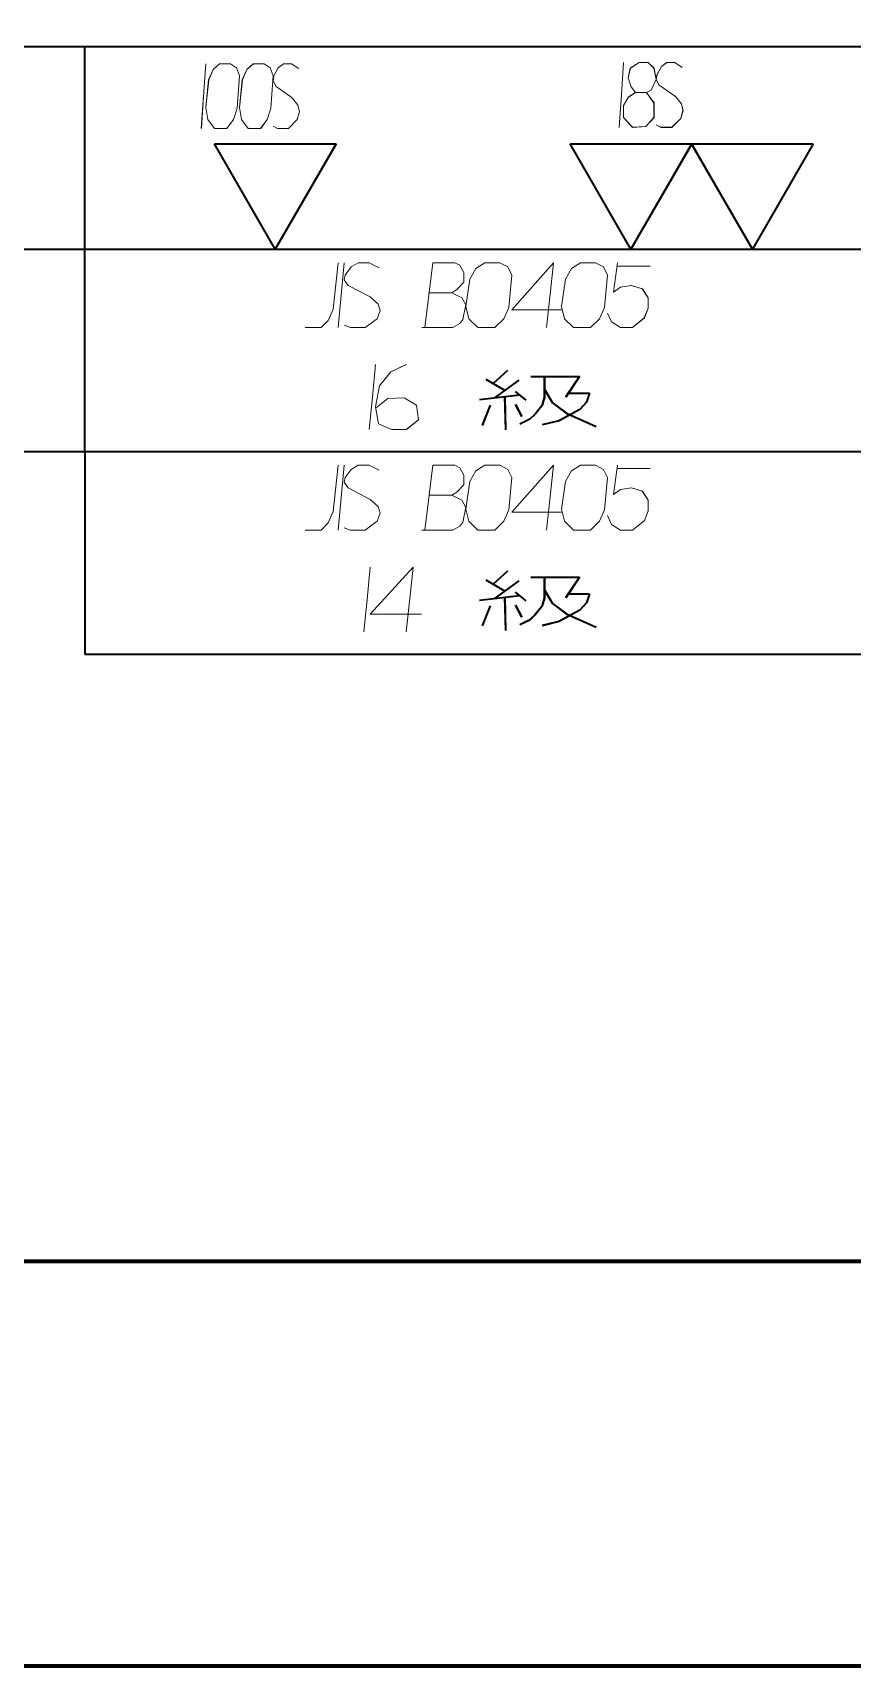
# Model space of a CAD drawing. Header units: millimetres. Extents: x 1333 to 104182, y -62616 to -5704.
# Drawn here: x 51172.78 to 51193.02, y -62616.28 to -62575.93 of the extents above; entities that cross this region are included whole.
import ezdxf

# ---------------------------------------------------------------- set-up
doc = ezdxf.new("R2010")
doc.units = ezdxf.units.MM
doc.header["$LTSCALE"] = 0.5
doc.layers.add('08', color=1, linetype='Continuous')
doc.layers.add('11', color=3, linetype='Continuous')

# ---------------------------------------------------------------- blocks, each defined once
blk = doc.blocks.new('999')
at = {"color": 7, "lineweight": 35}
for p, q in [((75114.98, -11823.12), (75475.51, -11823.12)), ((75114.98, -11838.12), (75474.98, -11838.12)), ((75174.98, -11853.12), (75234.98, -11853.12)), ((75234.98, -11853.12), (75474.98, -11853.12)), ((75234.98, -11868.12), (75294.98, -11868.12)), ((75894.98, -11913.12), (75114.98, -11913.12))]:
    blk.add_line(p, q, dxfattribs=at)
at = {"color": 7, "lineweight": 35, "ltscale": 0.25}
blk.add_line((75234.98, -11853.12), (75234.98, -11823.12), dxfattribs=at)
at = {"color": 7, "lineweight": 35, "ltscale": 0.074999}
for p, q in [((75249.09, -11838.12), (75244.59, -11830.33)), ((75249.09, -11838.12), (75244.59, -11830.33)), ((75253.59, -11830.33), (75249.09, -11838.12)), ((75253.59, -11830.33), (75249.09, -11838.12)), ((75275.43, -11838.12), (75270.93, -11830.33)), ((75275.43, -11838.12), (75270.93, -11830.33)), ((75279.93, -11830.33), (75275.43, -11838.12)), ((75279.93, -11830.33), (75275.43, -11838.12)), ((75284.43, -11838.12), (75279.93, -11830.33)), ((75284.43, -11838.12), (75279.93, -11830.33)), ((75288.93, -11830.33), (75284.43, -11838.12)), ((75288.93, -11830.33), (75284.43, -11838.12))]:
    blk.add_line(p, q, dxfattribs=at)
at = {"color": 7, "lineweight": 35, "ltscale": 0.075}
for p, q in [((75244.59, -11830.33), (75253.59, -11830.33)), ((75244.59, -11830.33), (75253.59, -11830.33)), ((75270.93, -11830.33), (75279.93, -11830.33)), ((75270.93, -11830.33), (75279.93, -11830.33)), ((75279.93, -11830.33), (75288.93, -11830.33)), ((75279.93, -11830.33), (75288.93, -11830.33))]:
    blk.add_line(p, q, dxfattribs=at)
at = {"color": 7, "lineweight": 35, "ltscale": 0.013339}
blk.add_line((75264.69, -11847.75), (75266.06, -11848.58), dxfattribs=at)
at = {"color": 7, "lineweight": 35, "ltscale": 0.012225}
for p, q in [((75266.28, -11847.11), (75265.21, -11848.11)), ((75266.28, -11861.97), (75265.21, -11862.97))]:
    blk.add_line(p, q, dxfattribs=at)
at = {"color": 7, "lineweight": 35, "ltscale": 0.018495}
for p, q in [((75267.13, -11847.84), (75265.33, -11849.14)), ((75267.13, -11862.7), (75265.33, -11864))]:
    blk.add_line(p, q, dxfattribs=at)
at = {"color": 7, "lineweight": 35, "ltscale": 0.030115}
for p, q in [((75268.01, -11847.55), (75271.62, -11847.55)), ((75268.01, -11862.42), (75271.62, -11862.42))]:
    blk.add_line(p, q, dxfattribs=at)
at = {"color": 7, "lineweight": 35, "ltscale": 0.013083}
for p, q in [((75269.02, -11847.55), (75269.02, -11849.12)), ((75269.02, -11862.42), (75269.02, -11863.99))]:
    blk.add_line(p, q, dxfattribs=at)
at = {"color": 7, "lineweight": 35, "ltscale": 0.01536}
for p, q in [((75271.62, -11847.55), (75270.6, -11849.09)), ((75271.62, -11862.42), (75270.6, -11863.95))]:
    blk.add_line(p, q, dxfattribs=at)
at = {"color": 7, "lineweight": 35, "ltscale": 0.024924}
for p, q in [((75264.22, -11849.26), (75267.19, -11848.93)), ((75264.22, -11864.12), (75267.19, -11863.79))]:
    blk.add_line(p, q, dxfattribs=at)
at = {"color": 7, "lineweight": 35, "ltscale": 0.020496}
for p, q in [((75266.08, -11849.05), (75266.15, -11851.51)), ((75266.08, -11863.92), (75266.15, -11866.37))]:
    blk.add_line(p, q, dxfattribs=at)
at = {"color": 7, "lineweight": 35, "ltscale": 0.008484}
for p, q in [((75266.86, -11848.67), (75267.65, -11849.31)), ((75266.86, -11863.53), (75267.65, -11864.17))]:
    blk.add_line(p, q, dxfattribs=at)
at = {"color": 7, "lineweight": 35, "ltscale": 0.005373}
for p, q in [((75269.02, -11849.12), (75268.84, -11849.74)), ((75269.02, -11863.99), (75268.84, -11864.61))]:
    blk.add_line(p, q, dxfattribs=at)
at = {"color": 7, "lineweight": 35, "ltscale": 0.009837}
for p, q in [((75269.02, -11848.49), (75269.62, -11849.51)), ((75269.02, -11863.36), (75269.62, -11864.37))]:
    blk.add_line(p, q, dxfattribs=at)
at = {"color": 7, "lineweight": 35, "ltscale": 0.013049}
for p, q in [((75270.8, -11848.79), (75272.36, -11848.79)), ((75270.8, -11863.65), (75272.36, -11863.65))]:
    blk.add_line(p, q, dxfattribs=at)
at = {"color": 7, "lineweight": 35, "ltscale": 0.005858}
for p, q in [((75272.36, -11848.79), (75272.14, -11849.46)), ((75272.36, -11863.65), (75272.14, -11864.32))]:
    blk.add_line(p, q, dxfattribs=at)
at = {"color": 7, "lineweight": 35, "ltscale": 0.013404}
for p, q in [((75265.01, -11849.68), (75264.42, -11851.18)), ((75265.01, -11864.54), (75264.42, -11866.04))]:
    blk.add_line(p, q, dxfattribs=at)
at = {"color": 7, "lineweight": 35, "ltscale": 0.008293}
for p, q in [((75266.87, -11849.64), (75267.34, -11850.52)), ((75266.87, -11864.51), (75267.34, -11865.39))]:
    blk.add_line(p, q, dxfattribs=at)
at = {"color": 7, "lineweight": 35, "ltscale": 0.004731}
for p, q in [((75268.35, -11850.34), (75267.95, -11850.73)), ((75268.35, -11865.2), (75267.95, -11865.6))]:
    blk.add_line(p, q, dxfattribs=at)
at = {"color": 7, "lineweight": 35, "ltscale": 0.006364}
for p, q in [((75268.84, -11849.74), (75268.35, -11850.34)), ((75268.84, -11864.61), (75268.35, -11865.2))]:
    blk.add_line(p, q, dxfattribs=at)
at = {"color": 7, "lineweight": 35, "ltscale": 0.010659}
for p, q in [((75269.62, -11849.51), (75270.65, -11850.27)), ((75269.62, -11864.37), (75270.65, -11865.14))]:
    blk.add_line(p, q, dxfattribs=at)
at = {"color": 7, "lineweight": 35, "ltscale": 0.01464}
for p, q in [((75271.65, -11850), (75270.11, -11850.84)), ((75271.65, -11864.87), (75270.11, -11865.71))]:
    blk.add_line(p, q, dxfattribs=at)
at = {"color": 7, "lineweight": 35, "ltscale": 0.020157}
for p, q in [((75270.65, -11850.27), (75272.86, -11851.26)), ((75270.65, -11865.14), (75272.86, -11866.13))]:
    blk.add_line(p, q, dxfattribs=at)
at = {"color": 7, "lineweight": 35, "ltscale": 0.006121}
for p, q in [((75272.14, -11849.46), (75271.65, -11850)), ((75272.14, -11864.32), (75271.65, -11864.87))]:
    blk.add_line(p, q, dxfattribs=at)
at = {"color": 7, "lineweight": 35, "ltscale": 0.00685}
for p, q in [((75267.95, -11850.73), (75267.21, -11851.09)), ((75267.95, -11865.6), (75267.21, -11865.95))]:
    blk.add_line(p, q, dxfattribs=at)
at = {"color": 7, "lineweight": 35, "ltscale": 0.010785}
for p, q in [((75270.11, -11850.84), (75268.85, -11851.15)), ((75270.11, -11865.71), (75268.85, -11866.02))]:
    blk.add_line(p, q, dxfattribs=at)
at = {"color": 7, "lineweight": 35, "ltscale": 0.125}
blk.add_line((75234.98, -11853.12), (75234.98, -11868.12), dxfattribs=at)
at = {"color": 7, "lineweight": 35, "ltscale": 0.013337}
blk.add_line((75264.69, -11862.62), (75266.06, -11863.44), dxfattribs=at)
at = {"color": 7, "lineweight": 70}
for p, q in [((75894.98, -11913.12), (73476.98, -11913.12)), ((75924.98, -11943.12), (73401.98, -11943.12))]:
    blk.add_line(p, q, dxfattribs=at)
at = {"color": 7, "lineweight": 13}
for points in [[(75243.94, -11824.39), (75243.78, -11826.79), (75243.61, -11829.19)], [(75248.93, -11829.01), (75249.26, -11829.19), (75250.07, -11829.19), (75250.72, -11828.53), (75250.88, -11827.93), (75250.77, -11827.45), (75250.34, -11826.91), (75249.15, -11826.07), (75248.93, -11825.65), (75248.98, -11825.29), (75249.31, -11824.69), (75249.69, -11824.39), (75250.29, -11824.39), (75250.83, -11824.75)], [(75274.89, -11824.3), (75274.73, -11826.7), (75274.56, -11829.1)], [(75276.59, -11826.52), (75276.92, -11826.34), (75277.31, -11825.56), (75277.14, -11824.72), (75276.7, -11824.3), (75276.05, -11824.3), (75275.39, -11824.72), (75275.22, -11825.44), (75275.44, -11826.1), (75275.77, -11826.52)], [(75277.31, -11828.92), (75277.64, -11829.1), (75278.46, -11829.1), (75279.12, -11828.44), (75279.29, -11827.84), (75279.18, -11827.36), (75278.74, -11826.82), (75277.53, -11825.98), (75277.31, -11825.56), (75277.36, -11825.2), (75277.69, -11824.6), (75278.08, -11824.3), (75278.68, -11824.3), (75279.23, -11824.66)], [(75253.75, -11839.14), (75253.38, -11842.56), (75253.01, -11843.4), (75252.49, -11843.94), (75251.31, -11843.94)], [(75253.75, -11843.94), (75253.97, -11841.54), (75254.19, -11839.14)], [(75254.19, -11843.76), (75254.64, -11843.94), (75255.74, -11843.94), (75256.63, -11843.28), (75256.85, -11842.68), (75256.7, -11842.2), (75256.11, -11841.66), (75254.49, -11840.82), (75254.19, -11840.4), (75254.27, -11840.04), (75254.71, -11839.44), (75255.23, -11839.14), (75256.04, -11839.14), (75256.78, -11839.5)], [(75259.95, -11843.94), (75262.24, -11843.94), (75262.76, -11843.64), (75262.98, -11843.34), (75263.2, -11842.26), (75262.91, -11841.72), (75262.17, -11841.36), (75262.54, -11841.12), (75263.06, -11840.58), (75263.06, -11839.86), (75262.76, -11839.32), (75262.39, -11839.14), (75260.77, -11839.14), (75260.47, -11841.54), (75260.18, -11843.94)], [(75269.19, -11843.94), (75269.48, -11841.24), (75269.7, -11839.14), (75266.6, -11842.62), (75270.29, -11842.62)], [(75273.69, -11842.86), (75273.99, -11843.52), (75274.65, -11843.94), (75275.54, -11843.94), (75276.42, -11843.22), (75276.72, -11842.5), (75276.72, -11841.72), (75276.28, -11841.06), (75275.46, -11840.82), (75274.65, -11840.94), (75274.14, -11841.3), (75274.43, -11839.14)], [(75274.43, -11839.38), (75276.87, -11839.38)], [(75262.17, -11841.36), (75260.47, -11841.36)], [(75256.51, -11846.68), (75256.28, -11849.08), (75256.05, -11851.48)], [(75258.8, -11846.68), (75257.65, -11847.22), (75256.82, -11848.24), (75256.51, -11849.8), (75256.74, -11851.06), (75257.73, -11851.48), (75258.8, -11851.48), (75259.71, -11850.76), (75259.56, -11849.68), (75258.64, -11849.14), (75257.43, -11849.2), (75256.59, -11849.86)], [(75253.75, -11854.14), (75253.38, -11857.56), (75253.01, -11858.4), (75252.5, -11858.94), (75251.31, -11858.94)], [(75253.75, -11858.94), (75253.97, -11856.54), (75254.19, -11854.14)], [(75254.19, -11858.76), (75254.64, -11858.94), (75255.74, -11858.94), (75256.63, -11858.28), (75256.85, -11857.68), (75256.71, -11857.2), (75256.11, -11856.66), (75254.49, -11855.82), (75254.19, -11855.4), (75254.27, -11855.04), (75254.71, -11854.44), (75255.23, -11854.14), (75256.04, -11854.14), (75256.78, -11854.5)], [(75259.96, -11858.94), (75262.24, -11858.94), (75262.76, -11858.64), (75262.98, -11858.34), (75263.2, -11857.26), (75262.91, -11856.72), (75262.17, -11856.36), (75262.54, -11856.12), (75263.06, -11855.58), (75263.06, -11854.86), (75262.76, -11854.32), (75262.39, -11854.14), (75260.77, -11854.14), (75260.47, -11856.54), (75260.18, -11858.94)], [(75269.19, -11858.94), (75269.48, -11856.24), (75269.7, -11854.14), (75266.6, -11857.62), (75270.3, -11857.62)], [(75273.69, -11857.86), (75273.99, -11858.52), (75274.65, -11858.94), (75275.54, -11858.94), (75276.43, -11858.22), (75276.72, -11857.5), (75276.72, -11856.72), (75276.28, -11856.06), (75275.47, -11855.82), (75274.65, -11855.94), (75274.14, -11856.3), (75274.43, -11854.14)], [(75274.43, -11854.38), (75276.87, -11854.38)], [(75262.17, -11856.36), (75260.47, -11856.36)], [(75256.12, -11861.68), (75255.89, -11864.08), (75255.66, -11866.48)], [(75258.78, -11866.48), (75259.08, -11863.78), (75259.31, -11861.68), (75256.12, -11865.16), (75259.92, -11865.16)]]:
    blk.add_lwpolyline(points, dxfattribs=at)
for points in [[(75245.51, -11829.19), (75246, -11828.53), (75246.27, -11827.69), (75246.43, -11825.29), (75246.22, -11824.69), (75245.78, -11824.39), (75244.97, -11824.39), (75244.48, -11824.81), (75244.16, -11825.59), (75243.94, -11827.63), (75244.1, -11828.53), (75244.59, -11829.19)], [(75248.01, -11829.19), (75248.5, -11828.53), (75248.77, -11827.69), (75248.93, -11825.29), (75248.71, -11824.69), (75248.28, -11824.39), (75247.47, -11824.39), (75246.98, -11824.81), (75246.65, -11825.59), (75246.43, -11827.63), (75246.6, -11828.53), (75247.09, -11829.19)], [(75275.55, -11829.1), (75276.54, -11829.04), (75277.14, -11828.38), (75277.14, -11827.3), (75276.59, -11826.52), (75275.77, -11826.52), (75275.22, -11826.88), (75274.89, -11827.48), (75274.89, -11828.38)], [(75265.35, -11843.94), (75266.01, -11843.28), (75266.38, -11842.44), (75266.6, -11840.04), (75266.31, -11839.44), (75265.72, -11839.14), (75264.61, -11839.14), (75263.94, -11839.56), (75263.5, -11840.34), (75263.2, -11842.38), (75263.43, -11843.28), (75264.09, -11843.94)], [(75272.44, -11843.94), (75273.1, -11843.28), (75273.47, -11842.44), (75273.69, -11840.04), (75273.4, -11839.44), (75272.81, -11839.14), (75271.7, -11839.14), (75271.03, -11839.56), (75270.59, -11840.34), (75270.29, -11842.38), (75270.52, -11843.28), (75271.18, -11843.94)], [(75265.35, -11858.94), (75266.01, -11858.28), (75266.38, -11857.44), (75266.6, -11855.04), (75266.31, -11854.44), (75265.72, -11854.14), (75264.61, -11854.14), (75263.94, -11854.56), (75263.5, -11855.34), (75263.2, -11857.38), (75263.43, -11858.28), (75264.09, -11858.94)], [(75272.44, -11858.94), (75273.1, -11858.28), (75273.47, -11857.44), (75273.69, -11855.04), (75273.4, -11854.44), (75272.81, -11854.14), (75271.7, -11854.14), (75271.03, -11854.56), (75270.59, -11855.34), (75270.3, -11857.38), (75270.52, -11858.28), (75271.18, -11858.94)]]:
    blk.add_lwpolyline(points, close=True, dxfattribs=at)

msp = doc.modelspace()

# ---------------------------------------------------------------- linework, layer by layer
at = {"color": 7, "lineweight": 35}
for p, q in [((51134.067, -62576.279), (51254.245, -62576.279)), ((51134.067, -62581.279), (51254.067, -62581.279)), ((51154.067, -62586.279), (51174.067, -62586.279)), ((51174.067, -62586.279), (51254.067, -62586.279)), ((51174.067, -62591.279), (51194.067, -62591.279)), ((51394.067, -62606.279), (51134.067, -62606.279))]:
    msp.add_line(p, q, dxfattribs=at)
at = {"color": 7, "lineweight": 35, "ltscale": 0.25}
msp.add_line((51174.067, -62586.279), (51174.067, -62576.279), dxfattribs=at)
at = {"color": 7, "lineweight": 35, "ltscale": 0.074999}
for p, q in [((51178.771, -62581.279), (51177.271, -62578.681)), ((51178.771, -62581.279), (51177.271, -62578.681)), ((51180.271, -62578.681), (51178.771, -62581.279)), ((51180.271, -62578.681), (51178.771, -62581.279)), ((51187.552, -62581.279), (51186.052, -62578.681)), ((51187.552, -62581.279), (51186.052, -62578.681)), ((51189.052, -62578.681), (51187.552, -62581.279)), ((51189.052, -62578.681), (51187.552, -62581.279)), ((51190.552, -62581.279), (51189.052, -62578.681)), ((51190.552, -62581.279), (51189.052, -62578.681)), ((51192.052, -62578.681), (51190.552, -62581.279)), ((51192.052, -62578.681), (51190.552, -62581.279))]:
    msp.add_line(p, q, dxfattribs=at)
at = {"color": 7, "lineweight": 35, "ltscale": 0.075}
for p, q in [((51177.271, -62578.681), (51180.271, -62578.681)), ((51177.271, -62578.681), (51180.271, -62578.681)), ((51186.052, -62578.681), (51189.052, -62578.681)), ((51186.052, -62578.681), (51189.052, -62578.681)), ((51189.052, -62578.681), (51192.052, -62578.681)), ((51189.052, -62578.681), (51192.052, -62578.681))]:
    msp.add_line(p, q, dxfattribs=at)
at = {"color": 7, "lineweight": 35, "ltscale": 0.013339}
msp.add_line((51183.971, -62584.489), (51184.428, -62584.766), dxfattribs=at)
at = {"color": 7, "lineweight": 35, "ltscale": 0.012225}
for p, q in [((51184.501, -62584.275), (51184.144, -62584.609)), ((51184.501, -62589.23), (51184.144, -62589.564))]:
    msp.add_line(p, q, dxfattribs=at)
at = {"color": 7, "lineweight": 35, "ltscale": 0.018495}
for p, q in [((51184.785, -62584.518), (51184.185, -62584.951)), ((51184.785, -62589.473), (51184.185, -62589.906))]:
    msp.add_line(p, q, dxfattribs=at)
at = {"color": 7, "lineweight": 35, "ltscale": 0.030115}
for p, q in [((51185.077, -62584.423), (51186.282, -62584.423)), ((51185.077, -62589.378), (51186.282, -62589.378))]:
    msp.add_line(p, q, dxfattribs=at)
at = {"color": 7, "lineweight": 35, "ltscale": 0.013083}
for p, q in [((51185.414, -62584.423), (51185.414, -62584.947)), ((51185.414, -62589.378), (51185.414, -62589.902))]:
    msp.add_line(p, q, dxfattribs=at)
at = {"color": 7, "lineweight": 35, "ltscale": 0.01536}
for p, q in [((51186.282, -62584.423), (51185.94, -62584.934)), ((51186.282, -62589.378), (51185.94, -62589.889))]:
    msp.add_line(p, q, dxfattribs=at)
at = {"color": 7, "lineweight": 35, "ltscale": 0.024924}
for p, q in [((51183.815, -62584.992), (51184.806, -62584.881)), ((51183.815, -62589.947), (51184.806, -62589.836))]:
    msp.add_line(p, q, dxfattribs=at)
at = {"color": 7, "lineweight": 35, "ltscale": 0.020496}
for p, q in [((51184.436, -62584.922), (51184.457, -62585.742)), ((51184.436, -62589.877), (51184.457, -62590.697))]:
    msp.add_line(p, q, dxfattribs=at)
at = {"color": 7, "lineweight": 35, "ltscale": 0.008484}
for p, q in [((51184.695, -62584.794), (51184.958, -62585.009)), ((51184.695, -62589.749), (51184.958, -62589.964))]:
    msp.add_line(p, q, dxfattribs=at)
at = {"color": 7, "lineweight": 35, "ltscale": 0.005373}
for p, q in [((51185.414, -62584.947), (51185.353, -62585.153)), ((51185.414, -62589.902), (51185.353, -62590.108))]:
    msp.add_line(p, q, dxfattribs=at)
at = {"color": 7, "lineweight": 35, "ltscale": 0.009837}
for p, q in [((51185.414, -62584.737), (51185.616, -62585.074)), ((51185.414, -62589.692), (51185.616, -62590.029))]:
    msp.add_line(p, q, dxfattribs=at)
at = {"color": 7, "lineweight": 35, "ltscale": 0.013049}
for p, q in [((51186.006, -62584.836), (51186.528, -62584.836)), ((51186.006, -62589.791), (51186.528, -62589.791))]:
    msp.add_line(p, q, dxfattribs=at)
at = {"color": 7, "lineweight": 35, "ltscale": 0.005858}
for p, q in [((51186.528, -62584.836), (51186.455, -62585.058)), ((51186.528, -62589.791), (51186.455, -62590.013))]:
    msp.add_line(p, q, dxfattribs=at)
at = {"color": 7, "lineweight": 35, "ltscale": 0.013404}
for p, q in [((51184.078, -62585.132), (51183.881, -62585.631)), ((51184.078, -62590.087), (51183.881, -62590.586))]:
    msp.add_line(p, q, dxfattribs=at)
at = {"color": 7, "lineweight": 35, "ltscale": 0.008293}
for p, q in [((51184.699, -62585.12), (51184.855, -62585.412)), ((51184.699, -62590.075), (51184.855, -62590.367))]:
    msp.add_line(p, q, dxfattribs=at)
at = {"color": 7, "lineweight": 35, "ltscale": 0.004731}
for p, q in [((51185.192, -62585.351), (51185.057, -62585.482)), ((51185.192, -62590.306), (51185.057, -62590.437))]:
    msp.add_line(p, q, dxfattribs=at)
at = {"color": 7, "lineweight": 35, "ltscale": 0.006364}
for p, q in [((51185.353, -62585.153), (51185.192, -62585.351)), ((51185.353, -62590.108), (51185.192, -62590.306))]:
    msp.add_line(p, q, dxfattribs=at)
at = {"color": 7, "lineweight": 35, "ltscale": 0.010659}
for p, q in [((51185.616, -62585.074), (51185.957, -62585.33)), ((51185.616, -62590.029), (51185.957, -62590.285))]:
    msp.add_line(p, q, dxfattribs=at)
at = {"color": 7, "lineweight": 35, "ltscale": 0.01464}
for p, q in [((51186.29, -62585.239), (51185.776, -62585.52)), ((51186.29, -62590.194), (51185.776, -62590.475))]:
    msp.add_line(p, q, dxfattribs=at)
at = {"color": 7, "lineweight": 35, "ltscale": 0.020157}
for p, q in [((51185.957, -62585.33), (51186.693, -62585.66)), ((51185.957, -62590.285), (51186.693, -62590.615))]:
    msp.add_line(p, q, dxfattribs=at)
at = {"color": 7, "lineweight": 35, "ltscale": 0.006121}
for p, q in [((51186.455, -62585.058), (51186.29, -62585.239)), ((51186.455, -62590.013), (51186.29, -62590.194))]:
    msp.add_line(p, q, dxfattribs=at)
at = {"color": 7, "lineweight": 35, "ltscale": 0.00685}
for p, q in [((51185.057, -62585.482), (51184.81, -62585.602)), ((51185.057, -62590.437), (51184.81, -62590.557))]:
    msp.add_line(p, q, dxfattribs=at)
at = {"color": 7, "lineweight": 35, "ltscale": 0.010785}
for p, q in [((51185.776, -62585.52), (51185.357, -62585.622)), ((51185.776, -62590.475), (51185.357, -62590.577))]:
    msp.add_line(p, q, dxfattribs=at)
at = {"color": 7, "lineweight": 35, "ltscale": 0.125}
msp.add_line((51174.067, -62586.279), (51174.067, -62591.279), dxfattribs=at)
at = {"color": 7, "lineweight": 35, "ltscale": 0.013337}
msp.add_line((51183.971, -62589.444), (51184.428, -62589.72), dxfattribs=at)
at = {"color": 7, "lineweight": 70}
for p, q in [((51394.067, -62606.279), (50588.067, -62606.279)), ((51404.067, -62616.279), (50563.067, -62616.279))]:
    msp.add_line(p, q, dxfattribs=at)
at = {"color": 3}
msp.add_lwpolyline([(50563.067, -62022.279), (51404.067, -62022.279), (51404.067, -62616.279), (50563.067, -62616.279)], close=True, dxfattribs=at)
msp.add_lwpolyline([(50563.067, -62022.279), (51404.067, -62022.279), (51404.067, -62616.279), (50563.067, -62616.279)], close=True, dxfattribs=at)
at = {"color": 7, "lineweight": 13}
for points in [[(51177.054, -62576.701), (51177, -62577.501), (51176.946, -62578.301)], [(51178.717, -62578.241), (51178.826, -62578.301), (51179.097, -62578.301), (51179.314, -62578.081), (51179.368, -62577.881), (51179.332, -62577.721), (51179.188, -62577.541), (51178.79, -62577.261), (51178.717, -62577.121), (51178.735, -62577.001), (51178.844, -62576.801), (51178.971, -62576.701), (51179.169, -62576.701), (51179.35, -62576.821)], [(51187.371, -62576.671), (51187.316, -62577.471), (51187.261, -62578.271)], [(51187.939, -62577.411), (51188.049, -62577.351), (51188.177, -62577.091), (51188.122, -62576.811), (51187.976, -62576.671), (51187.756, -62576.671), (51187.536, -62576.811), (51187.481, -62577.051), (51187.554, -62577.271), (51187.664, -62577.411)], [(51188.177, -62578.211), (51188.287, -62578.271), (51188.562, -62578.271), (51188.782, -62578.051), (51188.837, -62577.851), (51188.8, -62577.691), (51188.654, -62577.511), (51188.25, -62577.231), (51188.177, -62577.091), (51188.196, -62576.971), (51188.305, -62576.771), (51188.434, -62576.671), (51188.635, -62576.671), (51188.818, -62576.791)], [(51180.324, -62581.619), (51180.201, -62582.759), (51180.078, -62583.039), (51179.906, -62583.219), (51179.512, -62583.219)], [(51180.324, -62583.219), (51180.398, -62582.419), (51180.472, -62581.619)], [(51180.472, -62583.159), (51180.62, -62583.219), (51180.989, -62583.219), (51181.284, -62582.999), (51181.358, -62582.799), (51181.309, -62582.639), (51181.112, -62582.459), (51180.57, -62582.179), (51180.472, -62582.039), (51180.497, -62581.919), (51180.644, -62581.719), (51180.817, -62581.619), (51181.087, -62581.619), (51181.334, -62581.739)], [(51182.392, -62583.219), (51183.155, -62583.219), (51183.328, -62583.119), (51183.402, -62583.019), (51183.476, -62582.659), (51183.377, -62582.479), (51183.131, -62582.359), (51183.254, -62582.279), (51183.426, -62582.099), (51183.426, -62581.859), (51183.328, -62581.679), (51183.205, -62581.619), (51182.663, -62581.619), (51182.565, -62582.419), (51182.466, -62583.219)], [(51185.47, -62583.219), (51185.568, -62582.319), (51185.642, -62581.619), (51184.608, -62582.779), (51185.839, -62582.779)], [(51186.972, -62582.859), (51187.07, -62583.079), (51187.292, -62583.219), (51187.587, -62583.219), (51187.883, -62582.979), (51187.981, -62582.739), (51187.981, -62582.479), (51187.833, -62582.259), (51187.562, -62582.179), (51187.292, -62582.219), (51187.119, -62582.339), (51187.218, -62581.619)], [(51187.218, -62581.699), (51188.03, -62581.699)], [(51183.131, -62582.359), (51182.565, -62582.359)], [(51181.244, -62584.132), (51181.168, -62584.932), (51181.092, -62585.732)], [(51182.006, -62584.132), (51181.625, -62584.312), (51181.346, -62584.652), (51181.244, -62585.172), (51181.321, -62585.592), (51181.651, -62585.732), (51182.006, -62585.732), (51182.311, -62585.492), (51182.26, -62585.132), (51181.956, -62584.952), (51181.549, -62584.972), (51181.27, -62585.192)], [(51180.324, -62586.619), (51180.201, -62587.759), (51180.078, -62588.039), (51179.906, -62588.219), (51179.512, -62588.219)], [(51180.324, -62588.219), (51180.398, -62587.419), (51180.472, -62586.619)], [(51180.472, -62588.159), (51180.62, -62588.219), (51180.989, -62588.219), (51181.285, -62587.999), (51181.358, -62587.799), (51181.309, -62587.639), (51181.112, -62587.459), (51180.571, -62587.179), (51180.472, -62587.039), (51180.497, -62586.919), (51180.644, -62586.719), (51180.817, -62586.619), (51181.088, -62586.619), (51181.334, -62586.739)], [(51182.393, -62588.219), (51183.156, -62588.219), (51183.328, -62588.119), (51183.402, -62588.019), (51183.476, -62587.659), (51183.377, -62587.479), (51183.131, -62587.359), (51183.254, -62587.279), (51183.427, -62587.099), (51183.427, -62586.859), (51183.328, -62586.679), (51183.205, -62586.619), (51182.663, -62586.619), (51182.565, -62587.419), (51182.466, -62588.219)], [(51185.47, -62588.219), (51185.568, -62587.319), (51185.642, -62586.619), (51184.608, -62587.779), (51185.839, -62587.779)], [(51186.972, -62587.859), (51187.07, -62588.079), (51187.292, -62588.219), (51187.587, -62588.219), (51187.883, -62587.979), (51187.981, -62587.739), (51187.981, -62587.479), (51187.833, -62587.259), (51187.563, -62587.179), (51187.292, -62587.219), (51187.12, -62587.339), (51187.218, -62586.619)], [(51187.218, -62586.699), (51188.03, -62586.699)], [(51183.131, -62587.359), (51182.565, -62587.359)], [(51181.113, -62589.132), (51181.037, -62589.932), (51180.961, -62590.732)], [(51182, -62590.732), (51182.102, -62589.832), (51182.178, -62589.132), (51181.113, -62590.292), (51182.381, -62590.292)]]:
    msp.add_lwpolyline(points, dxfattribs=at)
for points in [[(51177.578, -62578.301), (51177.741, -62578.081), (51177.831, -62577.801), (51177.886, -62577.001), (51177.813, -62576.801), (51177.669, -62576.701), (51177.398, -62576.701), (51177.235, -62576.841), (51177.126, -62577.101), (51177.054, -62577.781), (51177.108, -62578.081), (51177.271, -62578.301)], [(51178.41, -62578.301), (51178.573, -62578.081), (51178.663, -62577.801), (51178.717, -62577.001), (51178.645, -62576.801), (51178.5, -62576.701), (51178.229, -62576.701), (51178.067, -62576.841), (51177.958, -62577.101), (51177.886, -62577.781), (51177.94, -62578.081), (51178.103, -62578.301)], [(51187.591, -62578.271), (51187.921, -62578.251), (51188.122, -62578.031), (51188.122, -62577.671), (51187.939, -62577.411), (51187.664, -62577.411), (51187.481, -62577.531), (51187.371, -62577.731), (51187.371, -62578.031)], [(51184.19, -62583.219), (51184.411, -62582.999), (51184.534, -62582.719), (51184.608, -62581.919), (51184.51, -62581.719), (51184.313, -62581.619), (51183.943, -62581.619), (51183.722, -62581.759), (51183.574, -62582.019), (51183.476, -62582.699), (51183.549, -62582.999), (51183.771, -62583.219)], [(51186.553, -62583.219), (51186.775, -62582.999), (51186.898, -62582.719), (51186.972, -62581.919), (51186.873, -62581.719), (51186.676, -62581.619), (51186.307, -62581.619), (51186.085, -62581.759), (51185.938, -62582.019), (51185.839, -62582.699), (51185.913, -62582.999), (51186.135, -62583.219)], [(51184.19, -62588.219), (51184.411, -62587.999), (51184.534, -62587.719), (51184.608, -62586.919), (51184.51, -62586.719), (51184.313, -62586.619), (51183.944, -62586.619), (51183.722, -62586.759), (51183.574, -62587.019), (51183.476, -62587.699), (51183.55, -62587.999), (51183.771, -62588.219)], [(51186.553, -62588.219), (51186.775, -62587.999), (51186.898, -62587.719), (51186.972, -62586.919), (51186.873, -62586.719), (51186.676, -62586.619), (51186.307, -62586.619), (51186.086, -62586.759), (51185.938, -62587.019), (51185.839, -62587.699), (51185.913, -62587.999), (51186.135, -62588.219)]]:
    msp.add_lwpolyline(points, close=True, dxfattribs=at)
at = {"layer": '11'}
msp.add_lwpolyline([(50563.067, -62022.279), (51404.067, -62022.279), (51404.067, -62616.279), (50563.067, -62616.279)], close=True, dxfattribs=at)
msp.add_lwpolyline([(50563.067, -62022.279), (51404.067, -62022.279), (51404.067, -62616.279), (50563.067, -62616.279)], close=True, dxfattribs=at)

# ---------------------------------------------------------------- block references
at = {"layer": '08', "color": 55, "xscale": 0.3333333333430346, "yscale": 0.3333333333357587, "zscale": 0.3333333333333333}
msp.add_blockref('999', (26095.741, -58635.239), dxfattribs=at)

doc.saveas('drawing.dxf')
